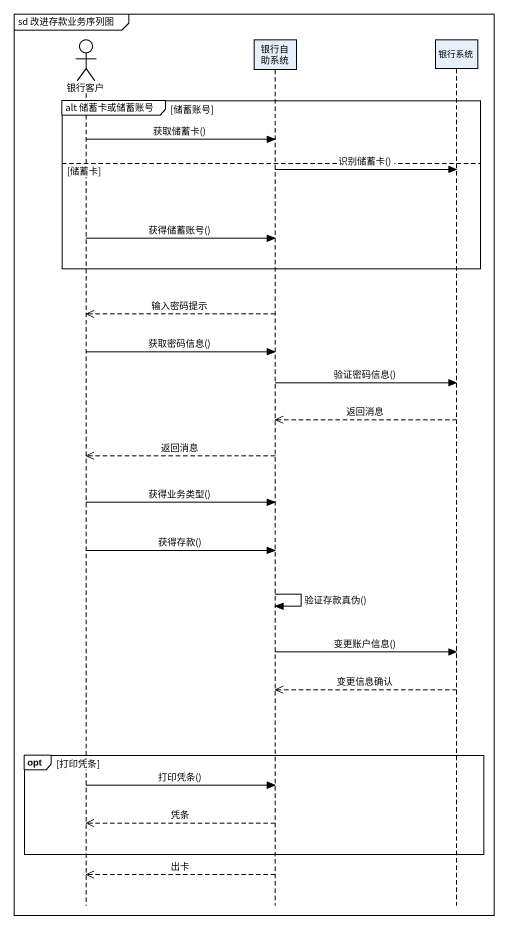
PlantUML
@startuml
mainframe sd 改进存款业务序列图
hide footbox
actor 银行客户
participant 银行自助系统
participant 银行系统

group alt 储蓄卡或储蓄账号 [储蓄账号]
  银行客户 -> 银行自助系统 : 获取储蓄卡()
else 储蓄卡
  银行自助系统 -> 银行系统 : 识别储蓄卡()
  银行客户 -> 银行自助系统 : 获得储蓄账号()
end
银行自助系统 -->> 银行客户 : 输入密码提示
银行客户 -> 银行自助系统 : 获取密码信息()
银行自助系统 -> 银行系统 : 验证密码信息()
银行系统 -->> 银行自助系统 : 返回消息
银行自助系统 -->> 银行客户 : 返回消息
银行客户 -> 银行自助系统 : 获得业务类型()
银行客户 -> 银行自助系统 : 获得存款()
银行自助系统 -> 银行自助系统 : 验证存款真伪()
银行自助系统 -> 银行系统 : 变更账户信息()
银行系统 -->> 银行自助系统 : 变更信息确认
opt 打印凭条
  银行客户 -> 银行自助系统 : 打印凭条()
  银行自助系统 -->> 银行客户 : 凭条
end
银行自助系统 -->> 银行客户 : 出卡
@enduml
